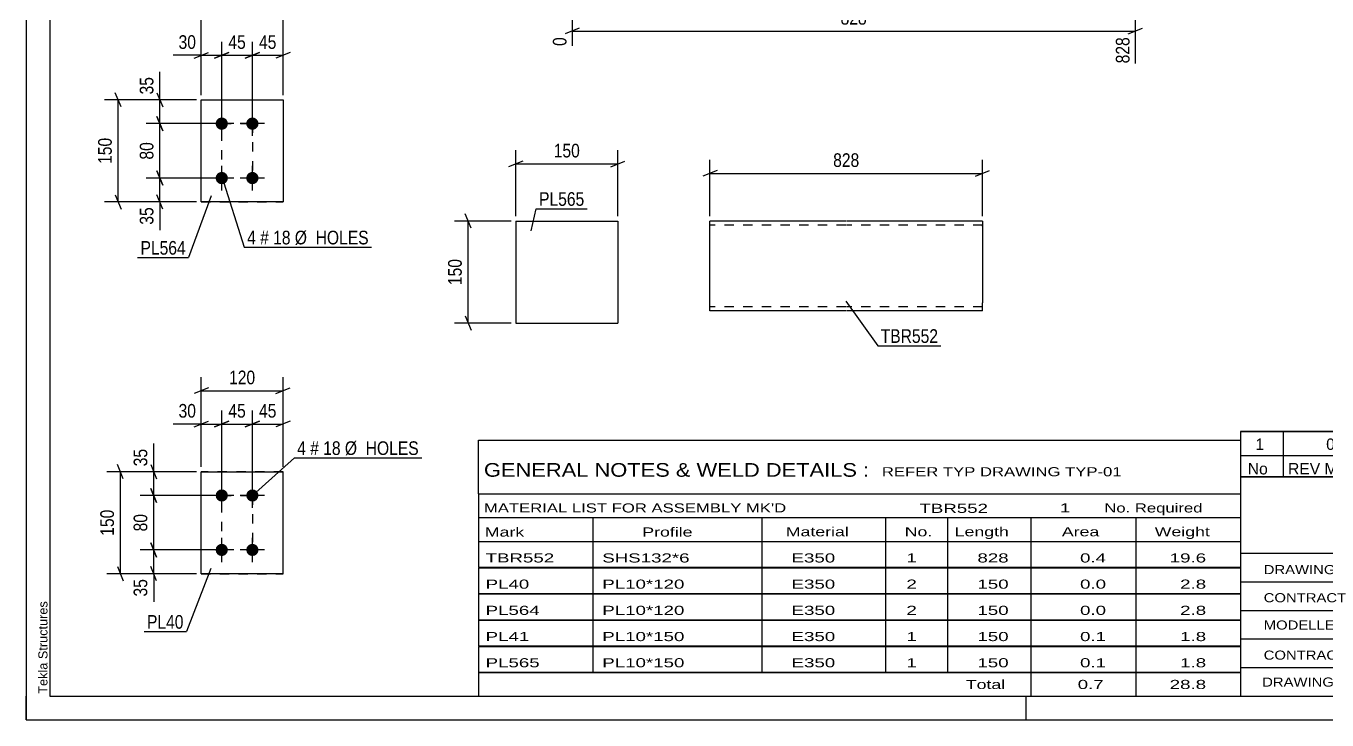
# Model space of a CAD drawing. Header units: millimetres. Extents: x 0 to 420, y 0 to 297.
# Drawn here: x 0 to 273.2, y 0 to 145.7 of the extents above; entities that cross this region are included whole.
import ezdxf

# ---------------------------------------------------------------- set-up
doc = ezdxf.new("R2010")
doc.units = ezdxf.units.MM
doc.linetypes.add('DXK_LINE_DOT2', pattern=[3.9198, 1.9599, -1.9599])
doc.styles.add('Arial', font='ARIAL.TTF', dxfattribs={"height": 0.2})
doc.styles.add('Arial Narrow', font='ARIALN.TTF', dxfattribs={"height": 0.2})

# ---------------------------------------------------------------- blocks, each defined once
blk = doc.blocks.new('Unknown-585758322-1128')
at = {"color": 5, "linetype": 'Continuous'}
for p, q in [((0, 297), (0, 0)), ((5, 292), (5, 5)), ((0, 0), (0, 5)), ((5, 5), (415, 5)), ((210, 0), (210, 5)), ((0, 0), (420, 0))]:
    blk.add_line(p, q, dxfattribs=at)
at = {"color": 174, "linetype": 'Continuous', "style": 'Arial'}
blk.add_text('Tekla Structures', height=1.9102, rotation=90, dxfattribs=at).set_placement((4.5, 5.5))
blk = doc.blocks.new('Part-585758322-1271 - 1220')
at = {"color": 2, "linetype": 'Continuous'}
for p, q in [((36.81, 52.12), (53.96, 52.12)), ((36.81, 30.7), (36.81, 52.12)), ((53.96, 30.7), (53.96, 52.12)), ((53.96, 30.7), (36.81, 30.7))]:
    blk.add_line(p, q, dxfattribs=at)
at = {"color": 7, "linetype": 'DXK_LINE_DOT2'}
for p, q in [((53.96, 52.12), (36.81, 52.12)), ((36.81, 30.7), (53.96, 30.7))]:
    blk.add_line(p, q, dxfattribs=at)
blk = doc.blocks.new('Bolt-585758322-1256 - 1220')
at = {"linetype": 'Continuous'}
for points in [[(41.1, 45.84, -1), (41.1, 48.41, -1)], [(47.53, 45.84, -1), (47.53, 48.41, -1)], [(41.1, 34.41, -1), (41.1, 36.98, -1)], [(47.53, 34.41, -1), (47.53, 36.98, -1)]]:
    blk.add_hatch(color=1, dxfattribs=at).paths.add_polyline_path(points)
at = {"color": 1, "linetype": 'Continuous'}
for p, q in [((41.1, 44.55), (41.1, 49.7)), ((47.53, 44.55), (47.53, 49.7)), ((43.67, 47.12), (38.53, 47.12)), ((50.1, 47.12), (44.96, 47.12)), ((41.1, 33.12), (41.1, 38.27)), ((47.53, 33.12), (47.53, 38.27)), ((43.67, 35.7), (38.53, 35.7)), ((50.1, 35.7), (44.96, 35.7))]:
    blk.add_line(p, q, dxfattribs=at)
blk = doc.blocks.new('Bolt-585758322-1567 - 1561')
at = {"linetype": 'Continuous'}
for points in [[(41.1, 123.9), (40.83, 123.93), (40.58, 124.01), (40.34, 124.14), (40.15, 124.32), (39.99, 124.54), (39.88, 124.79), (39.82, 125.05), (39.82, 125.32), (39.88, 125.58), (39.99, 125.83), (40.15, 126.04), (40.34, 126.22), (40.58, 126.36), (40.83, 126.44), (41.1, 126.47), (41.37, 126.44), (41.62, 126.36), (41.86, 126.22), (42.06, 126.04), (42.21, 125.83), (42.32, 125.58), (42.38, 125.32), (42.38, 125.05), (42.32, 124.79), (42.21, 124.54), (42.06, 124.32), (41.86, 124.14), (41.62, 124.01), (41.37, 123.93)], [(47.53, 123.9), (47.26, 123.93), (47.01, 124.01), (46.77, 124.14), (46.57, 124.32), (46.42, 124.54), (46.31, 124.79), (46.25, 125.05), (46.25, 125.32), (46.31, 125.58), (46.42, 125.83), (46.57, 126.04), (46.77, 126.22), (47.01, 126.36), (47.26, 126.44), (47.53, 126.47), (47.8, 126.44), (48.05, 126.36), (48.28, 126.22), (48.48, 126.04), (48.64, 125.83), (48.75, 125.58), (48.81, 125.32), (48.81, 125.05), (48.75, 124.79), (48.64, 124.54), (48.48, 124.32), (48.28, 124.14), (48.05, 124.01), (47.8, 123.93)], [(41.1, 112.47), (40.83, 112.5), (40.58, 112.58), (40.34, 112.72), (40.15, 112.9), (39.99, 113.11), (39.88, 113.36), (39.82, 113.62), (39.82, 113.89), (39.88, 114.15), (39.99, 114.4), (40.15, 114.62), (40.34, 114.8), (40.58, 114.93), (40.83, 115.01), (41.1, 115.04), (41.37, 115.01), (41.62, 114.93), (41.86, 114.8), (42.06, 114.62), (42.21, 114.4), (42.32, 114.15), (42.38, 113.89), (42.38, 113.62), (42.32, 113.36), (42.21, 113.11), (42.06, 112.9), (41.86, 112.72), (41.62, 112.58), (41.37, 112.5)], [(47.53, 112.47), (47.26, 112.5), (47.01, 112.58), (46.77, 112.72), (46.57, 112.9), (46.42, 113.11), (46.31, 113.36), (46.25, 113.62), (46.25, 113.89), (46.31, 114.15), (46.42, 114.4), (46.57, 114.62), (46.77, 114.8), (47.01, 114.93), (47.26, 115.01), (47.53, 115.04), (47.8, 115.01), (48.05, 114.93), (48.28, 114.8), (48.48, 114.62), (48.64, 114.4), (48.75, 114.15), (48.81, 113.89), (48.81, 113.62), (48.75, 113.36), (48.64, 113.11), (48.48, 112.9), (48.28, 112.72), (48.05, 112.58), (47.8, 112.5)]]:
    blk.add_hatch(color=1, dxfattribs=at).paths.add_polyline_path(points)
at = {"color": 1, "linetype": 'Continuous'}
for p, q in [((41.1, 122.61), (41.1, 127.76)), ((47.53, 122.61), (47.53, 127.76)), ((43.67, 125.18), (38.53, 125.18)), ((50.1, 125.18), (44.96, 125.18)), ((41.1, 111.18), (41.1, 116.33)), ((47.53, 111.18), (47.53, 116.33)), ((43.67, 113.76), (38.53, 113.76)), ((50.1, 113.76), (44.96, 113.76))]:
    blk.add_line(p, q, dxfattribs=at)
blk = doc.blocks.new('Part-585758322-1582 - 1561')
at = {"color": 2, "linetype": 'Continuous'}
for p, q in [((36.81, 130.18), (53.96, 130.18)), ((36.81, 108.76), (36.81, 130.18)), ((53.96, 130.18), (53.96, 130.18)), ((53.96, 130.18), (53.96, 108.76)), ((53.96, 108.76), (36.81, 108.76)), ((36.81, 108.76), (36.81, 108.76))]:
    blk.add_line(p, q, dxfattribs=at)
at = {"color": 7, "linetype": 'DXK_LINE_DOT2'}
for p, q in [((36.81, 130.18), (53.96, 130.18)), ((36.81, 108.76), (53.96, 108.76)), ((36.81, 108.76), (36.81, 108.76))]:
    blk.add_line(p, q, dxfattribs=at)
blk = doc.blocks.new('Part-585758322-1537 - 1521')
at = {"color": 2, "linetype": 'Continuous'}
for p, q in [((102.84, 104.74), (102.84, 83.31)), ((102.84, 104.74), (124.27, 104.74)), ((124.27, 104.74), (124.27, 83.31)), ((102.84, 83.31), (124.27, 83.31))]:
    blk.add_line(p, q, dxfattribs=at)
blk = doc.blocks.new('Part-585758322-1427 - 1410')
at = {"color": 2, "linetype": 'Continuous'}
for p, q in [((172.17, 104.74), (143.6, 104.74)), ((143.6, 86.01), (143.6, 104.74)), ((200.84, 104.74), (172.27, 104.74)), ((200.84, 104.74), (200.84, 87.59)), ((200.84, 85.88), (200.84, 87.59)), ((143.6, 85.88), (143.6, 86.01)), ((172.17, 85.88), (143.6, 85.88)), ((200.84, 85.88), (172.27, 85.88))]:
    blk.add_line(p, q, dxfattribs=at)
at = {"color": 7, "linetype": 'DXK_LINE_DOT2'}
for p, q in [((172.17, 103.88), (143.6, 103.88)), ((200.84, 103.88), (172.27, 103.88)), ((200.84, 103.88), (200.84, 103.81)), ((200.84, 103.81), (200.84, 103.88)), ((200.84, 103.68), (200.84, 103.81)), ((200.84, 103.81), (200.84, 103.68)), ((143.6, 86.74), (143.6, 86.8)), ((172.17, 86.74), (143.6, 86.74)), ((200.84, 86.74), (172.27, 86.74)), ((200.84, 86.8), (200.84, 87.27)), ((200.84, 86.74), (200.84, 86.8))]:
    blk.add_line(p, q, dxfattribs=at)
blk = doc.blocks.new('Rectangle-585758322-1393 - 1220')
at = {"color": 1, "linetype": 'DXK_LINE_DOT2'}
blk.add_lwpolyline([(41.1, 47.12), (47.53, 47.12), (47.53, 35.7), (41.1, 35.7), (41.1, 47.12)], close=True, dxfattribs=at)
blk = doc.blocks.new('Rectangle-585758322-1697 - 1561')
at = {"color": 1, "linetype": 'DXK_LINE_DOT2'}
blk.add_lwpolyline([(41.1, 125.18), (47.53, 125.18), (47.53, 113.76), (41.1, 113.76), (41.1, 125.18)], close=True, dxfattribs=at)
blk = doc.blocks.new('StraightDimension-585758322-1380 - 1220')
at = {"color": 7, "linetype": 'Continuous'}
for p, q in [((36.81, 53.12), (36.81, 64.97)), ((41.1, 48.12), (41.1, 64.97)), ((35.31, 61.52), (38.31, 62.72)), ((36.81, 62.12), (41.1, 62.12)), ((42.6, 62.72), (39.6, 61.52))]:
    blk.add_line(p, q, dxfattribs=at)
at = {"color": 0}
blk.add_wipeout([(36.29, 62.87), (36.29, 67.07), (31.43, 67.07), (31.43, 62.87)], dxfattribs=at)
at = {"color": 7, "linetype": 'Continuous'}
blk.add_line((36.81, 62.12), (30.91, 62.12), dxfattribs=at)
blk.add_line((36.81, 62.12), (30.91, 62.12), dxfattribs=at)
at = {"color": 3, "style": 'Arial Narrow'}
blk.add_text('30', height=2.863, dxfattribs=at).set_placement((32.03, 63.47))
blk = doc.blocks.new('StraightDimension-585758322-1274 - 1220')
at = {"color": 7, "linetype": 'Continuous'}
for p, q in [((36.81, 53.12), (36.81, 71.97)), ((53.96, 53.12), (53.96, 71.97)), ((38.31, 69.72), (35.31, 68.52)), ((36.81, 69.12), (53.96, 69.12)), ((52.46, 68.52), (55.46, 69.72))]:
    blk.add_line(p, q, dxfattribs=at)
at = {"color": 0}
blk.add_wipeout([(48.73, 69.87), (48.73, 74.07), (42.04, 74.07), (42.04, 69.87)], dxfattribs=at)
at = {"color": 3, "style": 'Arial Narrow'}
blk.add_text('120', height=2.863, dxfattribs=at).set_placement((42.64, 70.47))
blk = doc.blocks.new('StraightDimension-585758322-1299 - 1220')
at = {"color": 7, "linetype": 'Continuous'}
for p, q in [((35.81, 52.12), (16.96, 52.12)), ((20.41, 50.62), (19.21, 53.62)), ((19.81, 30.7), (19.81, 52.12)), ((35.81, 30.7), (16.96, 30.7)), ((19.21, 32.2), (20.41, 29.2))]:
    blk.add_line(p, q, dxfattribs=at)
at = {"color": 0}
blk.add_wipeout([(19.06, 44.75), (14.86, 44.75), (14.86, 38.07), (19.06, 38.07)], dxfattribs=at)
at = {"color": 3, "style": 'Arial Narrow'}
blk.add_text('150', height=2.863, rotation=90.0002, dxfattribs=at).set_placement((18.46, 38.67))
blk = doc.blocks.new('StraightDimension-585758322-1317 - 1220')
at = {"color": 7, "linetype": 'Continuous'}
for p, q in [((40.1, 35.7), (23.96, 35.7)), ((26.21, 37.2), (27.41, 34.2)), ((26.81, 30.7), (26.81, 35.7)), ((35.81, 30.7), (23.96, 30.7)), ((27.41, 29.2), (26.21, 32.2))]:
    blk.add_line(p, q, dxfattribs=at)
at = {"color": 0}
blk.add_wipeout([(26.06, 30.17), (21.86, 30.17), (21.86, 25.32), (26.06, 25.32)], dxfattribs=at)
at = {"color": 7, "linetype": 'Continuous'}
blk.add_line((26.81, 30.7), (26.81, 24.79), dxfattribs=at)
blk.add_line((26.81, 30.7), (26.81, 24.79), dxfattribs=at)
at = {"color": 3, "style": 'Arial Narrow'}
blk.add_text('35', height=2.863, rotation=90.0002, dxfattribs=at).set_placement((25.46, 25.92))
blk = doc.blocks.new('StraightDimension-585758322-1330 - 1220')
at = {"color": 7, "linetype": 'Continuous'}
for p, q in [((40.1, 47.12), (23.96, 47.12)), ((26.21, 48.62), (27.41, 45.62)), ((26.81, 35.7), (26.81, 47.12)), ((40.1, 35.7), (23.96, 35.7)), ((27.41, 34.2), (26.21, 37.2))]:
    blk.add_line(p, q, dxfattribs=at)
at = {"color": 0}
blk.add_wipeout([(26.06, 43.84), (21.86, 43.84), (21.86, 38.98), (26.06, 38.98)], dxfattribs=at)
at = {"color": 3, "style": 'Arial Narrow'}
blk.add_text('80', height=2.863, rotation=90.0002, dxfattribs=at).set_placement((25.46, 39.58))
blk = doc.blocks.new('StraightDimension-585758322-1340 - 1220')
at = {"color": 7, "linetype": 'Continuous'}
for p, q in [((35.81, 52.12), (23.96, 52.12)), ((26.21, 53.62), (27.41, 50.62)), ((26.81, 47.12), (26.81, 52.12)), ((40.1, 47.12), (23.96, 47.12)), ((27.41, 45.62), (26.21, 48.62))]:
    blk.add_line(p, q, dxfattribs=at)
at = {"color": 0}
blk.add_wipeout([(26.06, 57.51), (21.86, 57.51), (21.86, 52.65), (26.06, 52.65)], dxfattribs=at)
at = {"color": 7, "linetype": 'Continuous'}
blk.add_line((26.81, 52.12), (26.81, 58.03), dxfattribs=at)
blk.add_line((26.81, 52.12), (26.81, 58.03), dxfattribs=at)
at = {"color": 3, "style": 'Arial Narrow'}
blk.add_text('35', height=2.863, rotation=90.0002, dxfattribs=at).set_placement((25.46, 53.25))
blk = doc.blocks.new('StraightDimension-585758322-1354 - 1220')
at = {"color": 7, "linetype": 'Continuous'}
for p, q in [((47.53, 48.12), (47.53, 64.97)), ((53.96, 53.12), (53.96, 64.97)), ((46.03, 61.52), (49.03, 62.72)), ((47.53, 62.12), (53.96, 62.12)), ((55.46, 62.72), (52.46, 61.52))]:
    blk.add_line(p, q, dxfattribs=at)
at = {"color": 0}
blk.add_wipeout([(53.17, 62.87), (53.17, 67.07), (48.32, 67.07), (48.32, 62.87)], dxfattribs=at)
at = {"color": 3, "style": 'Arial Narrow'}
blk.add_text('45', height=2.863, dxfattribs=at).set_placement((48.92, 63.47))
blk = doc.blocks.new('StraightDimension-585758322-1370 - 1220')
at = {"color": 7, "linetype": 'Continuous'}
for p, q in [((41.1, 48.12), (41.1, 64.97)), ((47.53, 48.12), (47.53, 64.97)), ((39.6, 61.52), (42.6, 62.72)), ((41.1, 62.12), (47.53, 62.12)), ((49.03, 62.72), (46.03, 61.52))]:
    blk.add_line(p, q, dxfattribs=at)
at = {"color": 0}
blk.add_wipeout([(46.74, 62.87), (46.74, 67.07), (41.89, 67.07), (41.89, 62.87)], dxfattribs=at)
at = {"color": 3, "style": 'Arial Narrow'}
blk.add_text('45', height=2.863, dxfattribs=at).set_placement((42.49, 63.47))
blk = doc.blocks.new('StraightDimension-585758322-1584 - 1561')
at = {"color": 7, "linetype": 'Continuous'}
for p, q in [((36.81, 131.18), (36.81, 150.85)), ((53.96, 131.18), (53.96, 150.85)), ((38.31, 148.6), (35.31, 147.4)), ((36.81, 148), (53.96, 148)), ((52.46, 147.4), (55.46, 148.6))]:
    blk.add_line(p, q, dxfattribs=at)
at = {"color": 0}
blk.add_wipeout([(48.73, 148.75), (48.73, 152.95), (42.04, 152.95), (42.04, 148.75)], dxfattribs=at)
at = {"color": 3, "style": 'Arial Narrow'}
blk.add_text('120', height=2.863, dxfattribs=at).set_placement((42.64, 149.35))
blk = doc.blocks.new('StraightDimension-585758322-1684 - 1561')
at = {"color": 7, "linetype": 'Continuous'}
for p, q in [((27.5, 131.68), (28.7, 128.68)), ((35.81, 130.18), (25.25, 130.18)), ((28.1, 125.18), (28.1, 130.18)), ((28.7, 123.68), (27.5, 126.68)), ((40.1, 125.18), (25.25, 125.18))]:
    blk.add_line(p, q, dxfattribs=at)
at = {"color": 0}
blk.add_wipeout([(27.35, 135.57), (23.15, 135.57), (23.15, 130.71), (27.35, 130.71)], dxfattribs=at)
at = {"color": 7, "linetype": 'Continuous'}
blk.add_line((28.1, 130.18), (28.1, 136.09), dxfattribs=at)
blk.add_line((28.1, 130.18), (28.1, 136.09), dxfattribs=at)
at = {"color": 3, "style": 'Arial Narrow'}
blk.add_text('35', height=2.863, rotation=90.0002, dxfattribs=at).set_placement((26.75, 131.31))
blk = doc.blocks.new('StraightDimension-585758322-1620 - 1561')
at = {"color": 7, "linetype": 'Continuous'}
for p, q in [((41.1, 126.18), (41.1, 142.38)), ((47.53, 126.18), (47.53, 142.38)), ((39.6, 138.93), (42.6, 140.13)), ((41.1, 139.53), (47.53, 139.53)), ((49.03, 140.13), (46.03, 138.93))]:
    blk.add_line(p, q, dxfattribs=at)
at = {"color": 0}
blk.add_wipeout([(46.74, 140.28), (46.74, 144.48), (41.89, 144.48), (41.89, 140.28)], dxfattribs=at)
at = {"color": 3, "style": 'Arial Narrow'}
blk.add_text('45', height=2.863, dxfattribs=at).set_placement((42.49, 140.88))
blk = doc.blocks.new('StraightDimension-585758322-1604 - 1561')
at = {"color": 7, "linetype": 'Continuous'}
for p, q in [((47.53, 126.18), (47.53, 142.38)), ((53.96, 131.18), (53.96, 142.38)), ((46.03, 138.93), (49.03, 140.13)), ((47.53, 139.53), (53.96, 139.53)), ((55.46, 140.13), (52.46, 138.93))]:
    blk.add_line(p, q, dxfattribs=at)
at = {"color": 0}
blk.add_wipeout([(53.17, 140.28), (53.17, 144.48), (48.32, 144.48), (48.32, 140.28)], dxfattribs=at)
at = {"color": 3, "style": 'Arial Narrow'}
blk.add_text('45', height=2.863, dxfattribs=at).set_placement((48.92, 140.88))
blk = doc.blocks.new('StraightDimension-585758322-1630 - 1561')
at = {"color": 7, "linetype": 'Continuous'}
for p, q in [((36.81, 131.18), (36.81, 142.38)), ((41.1, 126.18), (41.1, 142.38)), ((35.31, 138.93), (38.31, 140.13)), ((36.81, 139.53), (41.1, 139.53)), ((42.6, 140.13), (39.6, 138.93))]:
    blk.add_line(p, q, dxfattribs=at)
at = {"color": 0}
blk.add_wipeout([(36.29, 140.28), (36.29, 144.48), (31.43, 144.48), (31.43, 140.28)], dxfattribs=at)
at = {"color": 7, "linetype": 'Continuous'}
blk.add_line((36.81, 139.53), (30.91, 139.53), dxfattribs=at)
blk.add_line((36.81, 139.53), (30.91, 139.53), dxfattribs=at)
at = {"color": 3, "style": 'Arial Narrow'}
blk.add_text('30', height=2.863, dxfattribs=at).set_placement((32.03, 140.88))
blk = doc.blocks.new('StraightDimension-585758322-1644 - 1561')
at = {"color": 7, "linetype": 'Continuous'}
for p, q in [((19.95, 128.68), (18.75, 131.68)), ((35.81, 130.18), (16.5, 130.18)), ((19.35, 108.76), (19.35, 130.18)), ((18.75, 110.26), (19.95, 107.26)), ((35.81, 108.76), (16.5, 108.76))]:
    blk.add_line(p, q, dxfattribs=at)
at = {"color": 0}
blk.add_wipeout([(18.6, 122.81), (14.4, 122.81), (14.4, 116.13), (18.6, 116.13)], dxfattribs=at)
at = {"color": 3, "style": 'Arial Narrow'}
blk.add_text('150', height=2.863, rotation=90.0002, dxfattribs=at).set_placement((18, 116.73))
blk = doc.blocks.new('StraightDimension-585758322-1661 - 1561')
at = {"color": 7, "linetype": 'Continuous'}
for p, q in [((27.5, 115.26), (28.7, 112.26)), ((40.1, 113.76), (25.25, 113.76)), ((28.1, 108.76), (28.1, 113.76)), ((28.7, 107.26), (27.5, 110.26)), ((35.81, 108.76), (25.25, 108.76))]:
    blk.add_line(p, q, dxfattribs=at)
at = {"color": 0}
blk.add_wipeout([(27.35, 108.23), (23.15, 108.23), (23.15, 103.37), (27.35, 103.37)], dxfattribs=at)
at = {"color": 7, "linetype": 'Continuous'}
blk.add_line((28.1, 108.76), (28.1, 102.85), dxfattribs=at)
blk.add_line((28.1, 108.76), (28.1, 102.85), dxfattribs=at)
at = {"color": 3, "style": 'Arial Narrow'}
blk.add_text('35', height=2.863, rotation=90.0002, dxfattribs=at).set_placement((26.75, 103.97))
blk = doc.blocks.new('StraightDimension-585758322-1674 - 1561')
at = {"color": 7, "linetype": 'Continuous'}
for p, q in [((27.5, 126.68), (28.7, 123.68)), ((40.1, 125.18), (25.25, 125.18)), ((28.1, 113.76), (28.1, 125.18)), ((28.7, 112.26), (27.5, 115.26)), ((40.1, 113.76), (25.25, 113.76))]:
    blk.add_line(p, q, dxfattribs=at)
at = {"color": 0}
blk.add_wipeout([(27.35, 121.9), (23.15, 121.9), (23.15, 117.04), (27.35, 117.04)], dxfattribs=at)
at = {"color": 3, "style": 'Arial Narrow'}
blk.add_text('80', height=2.863, rotation=90.0002, dxfattribs=at).set_placement((26.75, 117.64))
blk = doc.blocks.new('StraightDimension-585758322-2189 - 1919')
at = {"color": 7, "linetype": 'Continuous'}
for p, q in [((114.68, 158.79), (114.68, 141.49)), ((232.9, 158.79), (232.9, 137.84)), ((116.18, 145.22), (113.18, 144.02)), ((231.4, 144.02), (234.4, 145.22)), ((114.68, 144.62), (232.9, 144.62))]:
    blk.add_line(p, q, dxfattribs=at)
at = {"color": 0}
blk.add_wipeout([(177.13, 145.37), (177.13, 149.57), (170.44, 149.57), (170.44, 145.37)], dxfattribs=at)
at = {"color": 0, "linetype": 'Continuous'}
for points in [[(114.08, 143.92), (109.88, 143.92), (109.88, 140.89), (114.08, 140.89)], [(232.3, 143.92), (228.1, 143.92), (228.1, 137.24), (232.3, 137.24)]]:
    blk.add_wipeout(points, dxfattribs=at)
at = {"color": 3, "style": 'Arial Narrow'}
blk.add_text('828', height=2.863, dxfattribs=at).set_placement((171.04, 145.97))
at = {"color": 3, "linetype": 'Continuous', "style": 'Arial Narrow'}
for s, height, p in [('0', 2.86, (113.48, 141.49)), ('828', 2.863, (231.7, 137.84))]:
    blk.add_text(s, height=height, rotation=90.0002, dxfattribs=at).set_placement(p)
blk = doc.blocks.new('StraightDimension-585758322-1539 - 1521')
at = {"color": 7, "linetype": 'Continuous'}
for p, q in [((102.84, 105.74), (102.84, 119.59)), ((124.27, 105.74), (124.27, 119.59)), ((104.34, 117.34), (101.34, 116.14)), ((102.84, 116.74), (124.27, 116.74)), ((122.77, 116.14), (125.77, 117.34))]:
    blk.add_line(p, q, dxfattribs=at)
at = {"color": 0}
blk.add_wipeout([(116.89, 117.49), (116.89, 121.69), (110.21, 121.69), (110.21, 117.49)], dxfattribs=at)
at = {"color": 3, "style": 'Arial Narrow'}
blk.add_text('150', height=2.863, dxfattribs=at).set_placement((110.81, 118.09))
blk = doc.blocks.new('StraightDimension-585758322-1550 - 1521')
at = {"color": 7, "linetype": 'Continuous'}
for p, q in [((101.84, 104.74), (89.99, 104.74)), ((93.44, 103.24), (92.24, 106.24)), ((92.84, 83.31), (92.84, 104.74)), ((92.24, 84.81), (93.44, 81.81)), ((101.84, 83.31), (89.99, 83.31))]:
    blk.add_line(p, q, dxfattribs=at)
at = {"color": 0}
blk.add_wipeout([(92.09, 97.37), (87.89, 97.37), (87.89, 90.69), (92.09, 90.69)], dxfattribs=at)
at = {"color": 3, "style": 'Arial Narrow'}
blk.add_text('150', height=2.863, rotation=90.0002, dxfattribs=at).set_placement((91.49, 91.29))
blk = doc.blocks.new('StraightDimension-585758322-1506 - 1410')
at = {"color": 7, "linetype": 'Continuous'}
for p, q in [((143.6, 105.74), (143.6, 117.59)), ((200.84, 105.74), (200.84, 117.59)), ((145.1, 115.34), (142.1, 114.14)), ((143.6, 114.74), (200.84, 114.74)), ((199.34, 114.14), (202.34, 115.34))]:
    blk.add_line(p, q, dxfattribs=at)
at = {"color": 0}
blk.add_wipeout([(175.56, 115.49), (175.56, 119.69), (168.88, 119.69), (168.88, 115.49)], dxfattribs=at)
at = {"color": 3, "style": 'Arial Narrow'}
blk.add_text('828', height=2.863, dxfattribs=at).set_placement((169.48, 116.09))
blk = doc.blocks.new('Unknown-585758322-3479')
at = {"color": 7, "linetype": 'Continuous'}
for p, q in [((255, 60.55), (415, 60.55)), ((415, 60.55), (255, 60.55)), ((255, 60.55), (255, 55.55)), ((264, 60.55), (264, 55.55)), ((288, 60.55), (288, 55.55)), ((385, 60.55), (385, 55.55)), ((415, 60.55), (415, 55.55)), ((255, 55.55), (415, 55.55)), ((255, 55.55), (255, 51.05)), ((255, 55.55), (415, 55.55)), ((264, 55.55), (264, 51.05)), ((288, 55.55), (288, 51.05)), ((385, 55.55), (385, 51.05)), ((415, 55.55), (415, 51.05)), ((415, 51.05), (255, 51.05))]:
    blk.add_line(p, q, dxfattribs=at)
at = {"color": 7, "linetype": 'Continuous', "style": 'Arial Narrow'}
for s, height, width, p in [('1', 2.39, 1.196471, (258.16, 56.7)), ('0', 2.39, 1.196471, (273, 56.7)), ('ISSUED FOR CONSTRUCTION', 2.3861, 1.196471, (290, 56.7)), ('17.03.2026', 2.386, 1.196471, (391, 56.7)), ('No', 2.386, 1.2, (256.54, 51.55)), ('REV MARK', 2.386, 1.2, (265, 51.55)), ('REVISION DESCRIPTION', 2.3861, 1.2, (290, 51.55)), ('REV. DATE', 2.386, 1.2, (390.28, 51.55))]:
    blk.add_text(s, height=height, dxfattribs=dict(at, width=width)).set_placement(p)
blk = doc.blocks.new('Unknown-585758322-3478')
at = {"color": 7, "linetype": 'Continuous'}
for p, q in [((255, 51.05), (255, 5)), ((255, 51.05), (415, 51.05)), ((415, 51), (415, 5)), ((255, 35), (415, 35)), ((295.14, 35), (295.14, 5)), ((255, 29), (415, 29)), ((397, 5.05), (397, 29.05)), ((255, 23), (415, 23)), ((339.14, 23), (339.14, 5)), ((255, 17), (415, 17)), ((255, 11), (397, 11)), ((255, 5), (415, 5))]:
    blk.add_line(p, q, dxfattribs=at)
at = {"color": 7, "style": 'Arial Narrow'}
for s, height, width, p in [('DRAWING TITLE', 1.9089, 1.425378, (259.88, 30.61)), ('TC-BRACE', 1.909, 1.425378, (296.81, 30.59)), ('CONTRACT', 1.909, 1.425378, (259.88, 24.71)), ('TERMINAL BUILDING', 1.9089, 1.425378, (297.06, 25.07)), ('MODELLED BY', 1.9089, 1.425378, (259.88, 18.98)), ('GSK', 1.909, 1.425378, (296.88, 19.04)), ('ISSUED', 1.909, 1.425378, (339.94, 18.64)), ('17.03.2026', 1.909, 1.425378, (356.69, 18.52)), ('CONTRACT NO', 1.9089, 1.425378, (259.88, 12.66)), ('AN-C-1376', 1.909, 1.425378, (297.23, 12.78)), ('SCALE', 1.909, 1.425378, (339.94, 12.65)), ('A1', 6.204, 1.25, (401.24, 7.2)), ('DRAWING No', 1.909, 1.425378, (259.56, 7)), ('[TBR.552]', 1.909, 1.425378, (297.46, 6.99)), ('1', 3.34, 1.5, (376.91, 5.68)), ('REVISION No.', 1.9089, 1.425378, (339.94, 5.77))]:
    blk.add_text(s, height=height, dxfattribs=dict(at, width=width)).set_placement(p)
at = {"color": 7, "linetype": 'Continuous', "style": 'Arial Narrow'}
for s, height, width, p in [('PH #', 2.1, 1.42538, (402.4, 24.55)), ('101', 2.1, 1.42538, (403.41, 18.55)), ('NTS', 1.909, 1.425378, (357, 13.05))]:
    blk.add_text(s, height=height, dxfattribs=dict(at, width=width)).set_placement(p)
blk = doc.blocks.new('Unknown-585758322-3480')
at = {"color": 7, "linetype": 'Continuous'}
for p, q in [((95, 58.75), (255, 58.75)), ((95, 47.5), (95, 58.75)), ((255, 58.75), (255, 47.5)), ((95, 47.5), (255, 47.5)), ((95, 47.5), (95, 42.5)), ((255, 47.5), (255, 42.5)), ((95, 42.5), (255, 42.5)), ((95, 42.5), (95, 37.5)), ((119, 42.5), (119, 37.5)), ((154.5, 42.5), (154.5, 37.5)), ((180.5, 42.5), (180.5, 37.5)), ((193.5, 42.5), (193.5, 37.5)), ((211, 42.5), (211, 37.5)), ((233, 42.5), (233, 37.5)), ((255, 42.5), (255, 37.5)), ((95, 37.5), (255, 37.5)), ((95, 37.45), (95, 32.05)), ((95, 37.45), (255, 37.45)), ((119, 37.5), (119, 32)), ((154.5, 37.5), (154.5, 32)), ((180.5, 37.5), (180.5, 32)), ((193.5, 37.5), (193.5, 32)), ((211, 37.5), (211, 32)), ((233, 37.5), (233, 32)), ((255, 37.45), (255, 32.05)), ((95, 32.05), (255, 32.05)), ((95, 31.95), (95, 26.55)), ((95, 31.95), (255, 31.95)), ((119, 32), (119, 26.5)), ((154.5, 32), (154.5, 26.5)), ((180.5, 32), (180.5, 26.5)), ((193.5, 32), (193.5, 26.5)), ((211, 32), (211, 26.5)), ((233, 32), (233, 26.5)), ((255, 31.95), (255, 26.55)), ((95, 26.55), (255, 26.55)), ((95, 26.45), (95, 21.05)), ((95, 26.45), (255, 26.45)), ((119, 26.5), (119, 21)), ((154.5, 26.5), (154.5, 21)), ((180.5, 26.5), (180.5, 21)), ((193.5, 26.5), (193.5, 21)), ((211, 26.5), (211, 21)), ((233, 26.5), (233, 21)), ((255, 26.45), (255, 21.05)), ((95, 21.05), (255, 21.05)), ((95, 20.95), (95, 15.55)), ((95, 20.95), (255, 20.95)), ((119, 21), (119, 15.5)), ((154.5, 21), (154.5, 15.5)), ((180.5, 21), (180.5, 15.5)), ((193.5, 21), (193.5, 15.5)), ((211, 21), (211, 15.5)), ((233, 21), (233, 15.5)), ((255, 20.95), (255, 15.55)), ((95, 15.55), (255, 15.55)), ((95, 15.45), (95, 10.05)), ((95, 15.45), (255, 15.45)), ((119, 15.5), (119, 10)), ((154.5, 15.5), (154.5, 10)), ((180.5, 15.5), (180.5, 10)), ((193.5, 15.5), (193.5, 10)), ((211, 15.5), (211, 10)), ((233, 15.5), (233, 10)), ((255, 15.45), (255, 10.05)), ((95, 10.05), (255, 10.05)), ((95, 10), (255, 10)), ((95, 10), (95, 5)), ((211, 10), (211, 5)), ((233, 10), (233, 5)), ((255, 10), (255, 5)), ((95, 5), (255, 5))]:
    blk.add_line(p, q, dxfattribs=at)
at = {"color": 7, "style": 'Arial Narrow'}
for s, height, width, p in [('GENERAL NOTES & WELD DETAILS :', 2.8633, 1.4, (96.15, 51.06)), ('REFER TYP DRAWING TYP-01', 1.9089, 1.6, (179.7, 51.16)), ("MATERIAL LIST FOR ASSEMBLY MK'D", 1.9089, 1.6, (96.15, 43.56)), ('TBR552', 1.909, 1.794707, (187.59, 43.47)), ('1', 1.91, 1.794707, (217.08, 43.56)), ('No. Required', 1.9089, 1.6, (226.41, 43.56)), ('Mark', 1.909, 1.7, (96.34, 38.5)), ('Profile', 1.909, 1.7, (129.41, 38.5)), ('Material', 1.909, 1.7, (159.54, 38.56)), ('No.', 1.909, 1.7, (184.5, 38.56)), ('Length', 1.909, 1.7, (195, 38.56)), ('Area', 1.909, 1.7, (217.5, 38.56)), ('Weight', 1.909, 1.7, (237, 38.56))]:
    blk.add_text(s, height=height, dxfattribs=dict(at, width=width)).set_placement(p)
at = {"color": 7, "linetype": 'Continuous', "style": 'Arial Narrow'}
for s, height, width, p in [('TBR552', 1.909, 1.794707, (96.5, 33.06)), ('SHS132*6', 1.909, 1.794707, (121, 33.06)), ('E350', 1.909, 1.794707, (160.74, 33.06)), ('1', 1.91, 1.794707, (184.86, 33.06)), ('828', 1.909, 1.794707, (199.77, 33.06)), ('0.4', 1.909, 1.794707, (221.32, 33.06)), ('19.6', 1.909, 1.794707, (240.14, 33.06)), ('PL40', 1.909, 1.794707, (96.5, 27.56)), ('PL10*120', 1.909, 1.794707, (121, 27.56)), ('E350', 1.909, 1.794707, (160.74, 27.56)), ('2', 1.91, 1.794707, (184.86, 27.56)), ('150', 1.909, 1.794707, (199.77, 27.56)), ('0.0', 1.909, 1.794707, (221.32, 27.56)), ('2.8', 1.909, 1.794707, (242.33, 27.56)), ('PL564', 1.909, 1.794707, (96.5, 22.06)), ('PL10*120', 1.909, 1.794707, (121, 22.06)), ('E350', 1.909, 1.794707, (160.74, 22.06)), ('2', 1.91, 1.794707, (184.86, 22.06)), ('150', 1.909, 1.794707, (199.77, 22.06)), ('0.0', 1.909, 1.794707, (221.32, 22.06)), ('2.8', 1.909, 1.794707, (242.33, 22.06)), ('PL41', 1.909, 1.794707, (96.5, 16.56)), ('PL10*150', 1.909, 1.794707, (121, 16.56)), ('E350', 1.909, 1.794707, (160.74, 16.56)), ('1', 1.91, 1.794707, (184.86, 16.56)), ('150', 1.909, 1.794707, (199.77, 16.56)), ('0.1', 1.909, 1.794707, (221.32, 16.56)), ('1.8', 1.909, 1.794707, (242.33, 16.56)), ('PL565', 1.909, 1.794707, (96.5, 11.06)), ('PL10*150', 1.909, 1.794707, (121, 11.06)), ('E350', 1.909, 1.794707, (160.74, 11.06)), ('1', 1.91, 1.794707, (184.86, 11.06)), ('150', 1.909, 1.794707, (199.77, 11.06)), ('0.1', 1.909, 1.794707, (221.32, 11.06)), ('1.8', 1.909, 1.794707, (242.33, 11.06)), ('Total', 1.909, 1.7, (197.33, 6.5)), ('0.7', 1.909, 1.794707, (220.83, 6.5)), ('28.8', 1.909, 1.794707, (240.14, 6.5))]:
    blk.add_text(s, height=height, dxfattribs=dict(at, width=width)).set_placement(p)
blk = doc.blocks.new('Mark-585758322-1267 - 1220')
at = {"color": 0}
blk.add_wipeout([(33.08, 19.16), (33.08, 22.16), (25.4, 22.16), (25.4, 19.16)], dxfattribs=at)
blk.add_wipeout([(33.08, 19.16), (33.08, 22.16), (25.4, 22.16), (25.4, 19.16)], dxfattribs=at)
at = {"color": 30, "linetype": 'Continuous'}
for p in [(38.82, 31.81), (24.8, 18.56)]:
    blk.add_line(p, (33.68, 18.56), dxfattribs=at)
at = {"color": 3, "style": 'Arial Narrow'}
blk.add_text('PL40', height=2.863, dxfattribs=at).set_placement((25.4, 19.16))
blk = doc.blocks.new('Mark-585758322-1251 - 1220')
at = {"color": 0}
blk.add_wipeout([(58.77, 55.63), (58.77, 58.63), (56.94, 58.63), (56.94, 55.63)], dxfattribs=at)
blk.add_wipeout([(58.77, 55.63), (58.77, 58.63), (56.94, 58.63), (56.94, 55.63)], dxfattribs=at)
at = {"color": 7, "linetype": 'Continuous'}
blk.add_line((47.53, 47.12), (56.34, 55.03), dxfattribs=at)
at = {"color": 0}
blk.add_wipeout([(61.5, 55.63), (61.5, 58.63), (59.67, 58.63), (59.67, 55.63)], dxfattribs=at)
blk.add_wipeout([(61.5, 55.63), (61.5, 58.63), (59.67, 58.63), (59.67, 55.63)], dxfattribs=at)
at = {"color": 3, "style": 'Arial Narrow'}
blk.add_text('4', height=2.86, dxfattribs=at).set_placement((56.94, 55.63))
at = {"color": 0}
blk.add_wipeout([(66.05, 55.63), (66.05, 58.63), (62.4, 58.63), (62.4, 55.63)], dxfattribs=at)
blk.add_wipeout([(66.05, 55.63), (66.05, 58.63), (62.4, 58.63), (62.4, 55.63)], dxfattribs=at)
at = {"color": 3, "style": 'Arial Narrow'}
blk.add_text('#', height=2.86, dxfattribs=at).set_placement((59.67, 55.63))
at = {"color": 0}
blk.add_wipeout([(82.48, 55.63), (82.48, 58.63), (66.95, 58.63), (66.95, 55.63)], dxfattribs=at)
blk.add_wipeout([(82.48, 55.63), (82.48, 58.63), (66.95, 58.63), (66.95, 55.63)], dxfattribs=at)
at = {"color": 7, "linetype": 'Continuous'}
blk.add_line((56.34, 55.03), (83.08, 55.03), dxfattribs=at)
at = {"color": 3, "style": 'Arial Narrow'}
for s, p in [('18', (62.4, 55.63)), ('Ø  HOLES', (66.95, 55.63))]:
    blk.add_text(s, height=2.863, dxfattribs=at).set_placement(p)
blk = doc.blocks.new('Mark-585758322-1563 - 1561')
at = {"color": 0}
blk.add_wipeout([(48.26, 99.84), (48.26, 102.84), (46.43, 102.84), (46.43, 99.84)], dxfattribs=at)
blk.add_wipeout([(48.26, 99.84), (48.26, 102.84), (46.43, 102.84), (46.43, 99.84)], dxfattribs=at)
at = {"color": 7, "linetype": 'Continuous'}
blk.add_line((41.15, 114.06), (45.83, 99.24), dxfattribs=at)
at = {"color": 0}
blk.add_wipeout([(50.99, 99.84), (50.99, 102.84), (49.16, 102.84), (49.16, 99.84)], dxfattribs=at)
blk.add_wipeout([(50.99, 99.84), (50.99, 102.84), (49.16, 102.84), (49.16, 99.84)], dxfattribs=at)
at = {"color": 3, "style": 'Arial Narrow'}
blk.add_text('4', height=2.86, dxfattribs=at).set_placement((46.43, 99.84))
at = {"color": 0}
blk.add_wipeout([(55.54, 99.84), (55.54, 102.84), (51.89, 102.84), (51.89, 99.84)], dxfattribs=at)
blk.add_wipeout([(55.54, 99.84), (55.54, 102.84), (51.89, 102.84), (51.89, 99.84)], dxfattribs=at)
at = {"color": 3, "style": 'Arial Narrow'}
blk.add_text('#', height=2.86, dxfattribs=at).set_placement((49.16, 99.84))
at = {"color": 0}
blk.add_wipeout([(71.97, 99.84), (71.97, 102.84), (56.44, 102.84), (56.44, 99.84)], dxfattribs=at)
blk.add_wipeout([(71.97, 99.84), (71.97, 102.84), (56.44, 102.84), (56.44, 99.84)], dxfattribs=at)
at = {"color": 7, "linetype": 'Continuous'}
blk.add_line((45.83, 99.24), (72.57, 99.24), dxfattribs=at)
at = {"color": 3, "style": 'Arial Narrow'}
for s, p in [('18', (51.89, 99.84)), ('Ø  HOLES', (56.44, 99.84))]:
    blk.add_text(s, height=2.863, dxfattribs=at).set_placement(p)
blk = doc.blocks.new('Mark-585758322-1578 - 1561')
at = {"color": 0}
blk.add_wipeout([(33.55, 97.68), (33.55, 100.68), (24.04, 100.68), (24.04, 97.68)], dxfattribs=at)
blk.add_wipeout([(33.55, 97.68), (33.55, 100.68), (24.04, 100.68), (24.04, 97.68)], dxfattribs=at)
at = {"color": 30, "linetype": 'Continuous'}
for p in [(38.87, 110.04), (23.44, 97.08)]:
    blk.add_line(p, (34.15, 97.08), dxfattribs=at)
at = {"color": 3, "style": 'Arial Narrow'}
blk.add_text('PL564', height=2.863, dxfattribs=at).set_placement((24.04, 97.68))
blk = doc.blocks.new('Mark-585758322-1533 - 1521')
at = {"color": 0}
blk.add_wipeout([(117.23, 107.93), (117.23, 110.93), (107.73, 110.93), (107.73, 107.93)], dxfattribs=at)
blk.add_wipeout([(117.23, 107.93), (117.23, 110.93), (107.73, 110.93), (107.73, 107.93)], dxfattribs=at)
at = {"color": 30, "linetype": 'Continuous'}
for p, q in [((106.08, 102.65), (107.13, 107.33)), ((107.13, 107.33), (117.83, 107.33))]:
    blk.add_line(p, q, dxfattribs=at)
at = {"color": 3, "style": 'Arial Narrow'}
blk.add_text('PL565', height=2.863, dxfattribs=at).set_placement((107.73, 107.93))
blk = doc.blocks.new('Mark-585758322-1423 - 1410')
at = {"color": 0}
blk.add_wipeout([(191.52, 79.16), (191.52, 82.16), (179.46, 82.16), (179.46, 79.16)], dxfattribs=at)
blk.add_wipeout([(191.52, 79.16), (191.52, 82.16), (179.46, 82.16), (179.46, 79.16)], dxfattribs=at)
at = {"color": 30, "linetype": 'Continuous'}
for p, q in [((172.17, 87.94), (178.86, 78.56)), ((178.86, 78.56), (192.12, 78.56))]:
    blk.add_line(p, q, dxfattribs=at)
at = {"color": 3, "style": 'Arial Narrow'}
blk.add_text('TBR552', height=2.863, dxfattribs=at).set_placement((179.46, 79.16))

msp = doc.modelspace()

# ---------------------------------------------------------------- block references
for name in ['Unknown-585758322-1128', 'Part-585758322-1582 - 1561', 'Bolt-585758322-1567 - 1561', 'Rectangle-585758322-1697 - 1561', 'Part-585758322-1537 - 1521', 'Part-585758322-1427 - 1410', 'Unknown-585758322-3479', 'Unknown-585758322-3480', 'Part-585758322-1271 - 1220', 'Bolt-585758322-1256 - 1220', 'Unknown-585758322-3478', 'Rectangle-585758322-1393 - 1220']:
    msp.add_blockref(name, (0, 0))

# ---------------------------------------------------------------- next in the draw order: block references
for name in ['StraightDimension-585758322-2189 - 1919', 'StraightDimension-585758322-1584 - 1561', 'StraightDimension-585758322-1539 - 1521', 'StraightDimension-585758322-1506 - 1410', 'Mark-585758322-1423 - 1410', 'StraightDimension-585758322-1380 - 1220']:
    msp.add_blockref(name, (0, 0))

# ---------------------------------------------------------------- next in the draw order: block references
for name in ['StraightDimension-585758322-1684 - 1561', 'Mark-585758322-1533 - 1521', 'StraightDimension-585758322-1550 - 1521', 'StraightDimension-585758322-1274 - 1220']:
    msp.add_blockref(name, (0, 0))

# ---------------------------------------------------------------- next in the draw order: block references
for name in ['StraightDimension-585758322-1620 - 1561', 'StraightDimension-585758322-1354 - 1220', 'StraightDimension-585758322-1299 - 1220']:
    msp.add_blockref(name, (0, 0))

# ---------------------------------------------------------------- next in the draw order: block references
for name in ['StraightDimension-585758322-1630 - 1561', 'StraightDimension-585758322-1604 - 1561', 'StraightDimension-585758322-1317 - 1220']:
    msp.add_blockref(name, (0, 0))

# ---------------------------------------------------------------- next in the draw order: block references
for name in ['StraightDimension-585758322-1644 - 1561', 'StraightDimension-585758322-1330 - 1220', 'Mark-585758322-1267 - 1220']:
    msp.add_blockref(name, (0, 0))

# ---------------------------------------------------------------- next in the draw order: block references
for name in ['StraightDimension-585758322-1661 - 1561', 'StraightDimension-585758322-1340 - 1220']:
    msp.add_blockref(name, (0, 0))

# ---------------------------------------------------------------- next in the draw order: block references
for name in ['StraightDimension-585758322-1674 - 1561', 'Mark-585758322-1578 - 1561', 'StraightDimension-585758322-1370 - 1220']:
    msp.add_blockref(name, (0, 0))

# ---------------------------------------------------------------- next in the draw order: block references
for name in ['Mark-585758322-1563 - 1561', 'Mark-585758322-1251 - 1220']:
    msp.add_blockref(name, (0, 0))

doc.saveas('drawing.dxf')
